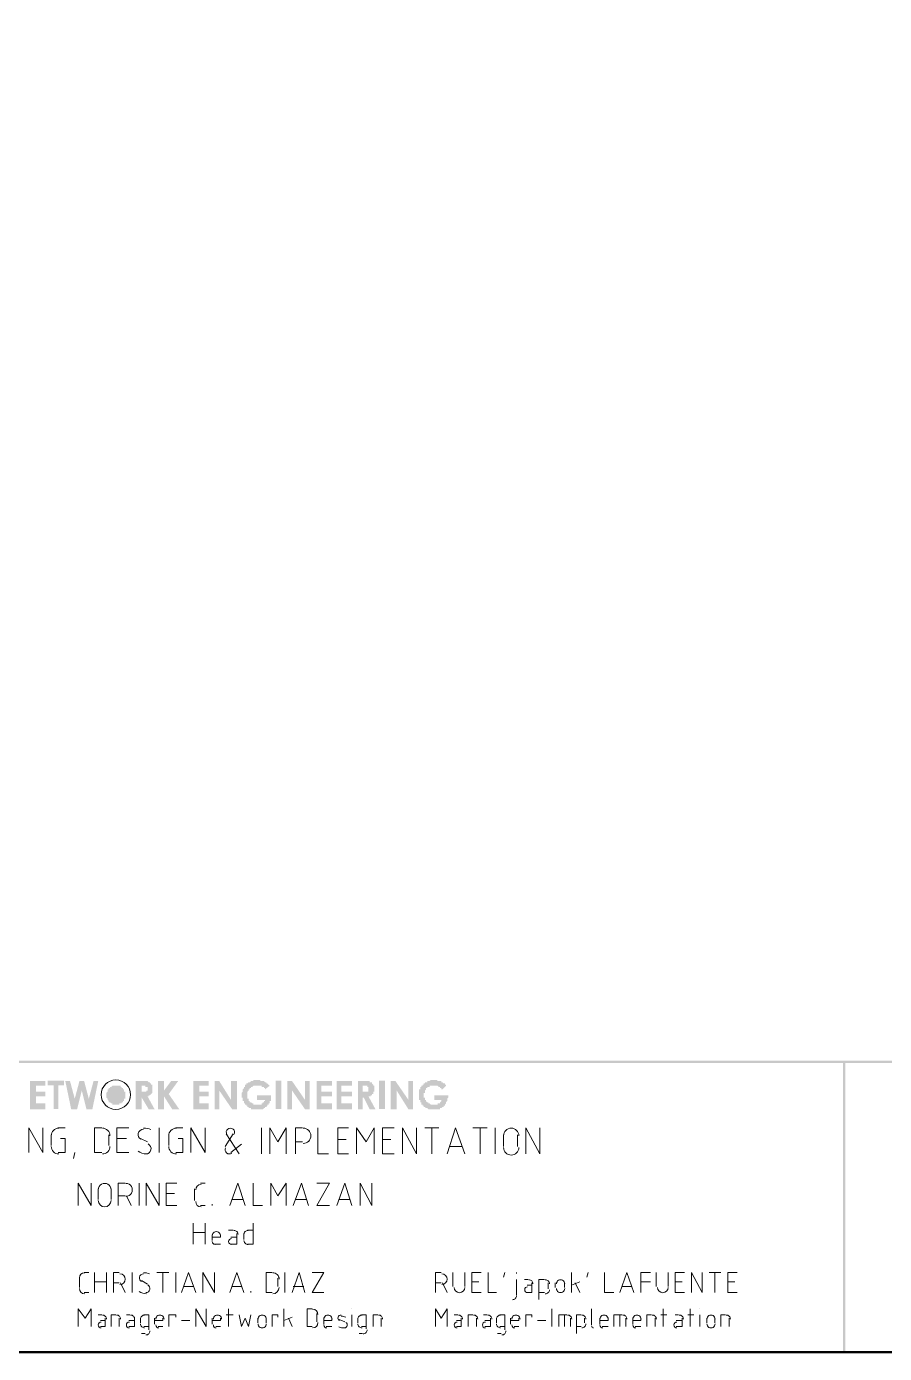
# Model space of a CAD drawing. Header units: millimetres. Extents: x 3.6 to 37.8, y 0.6 to 28.7.
# Drawn here: x 6.737 to 9.782, y 0.595 to 5.302 of the extents above; entities that cross this region are included whole.
import ezdxf

# ---------------------------------------------------------------- set-up
doc = ezdxf.new("R2010")
doc.units = ezdxf.units.MM
doc.layers.add('PDF_0', color=7, linetype='Continuous')

msp = doc.modelspace()

# ---------------------------------------------------------------- hatches: boundary and pattern name
at = {"layer": 'PDF_0', "true_color": 0x808080, "transparency": 33554559}
for points in [[(6.7498, 1.561), (6.804, 1.561), (6.804, 1.5443), (6.7707, 1.5443), (6.7707, 1.5234), (6.804, 1.5234), (6.804, 1.5068), (6.7707, 1.5068), (6.7707, 1.4817), (6.804, 1.4817), (6.804, 1.4609), (6.7498, 1.4609)], [(6.8122, 1.5621), (6.8706, 1.5621), (6.8706, 1.5454), (6.8497, 1.5454), (6.8497, 1.462), (6.833, 1.462), (6.833, 1.5454), (6.8122, 1.5454)], [(6.8749, 1.561), (6.8916, 1.561), (6.9083, 1.4984), (6.925, 1.561), (6.9417, 1.561), (6.9583, 1.4984), (6.975, 1.561), (6.9917, 1.561), (6.9708, 1.4609), (6.95, 1.4609), (6.9333, 1.5276), (6.9166, 1.4609), (6.8958, 1.4609)], [(7.2044, 1.561), (7.2252, 1.561), (7.2252, 1.5276), (7.2502, 1.561), (7.2753, 1.561), (7.2419, 1.5151), (7.2794, 1.4609), (7.2544, 1.4609), (7.2252, 1.5068), (7.2252, 1.4609), (7.2044, 1.4609)], [(7.3295, 1.561), (7.3837, 1.561), (7.3837, 1.5443), (7.3503, 1.5443), (7.3503, 1.5234), (7.3837, 1.5234), (7.3837, 1.5068), (7.3503, 1.5068), (7.3503, 1.4817), (7.3837, 1.4817), (7.3837, 1.4609), (7.3295, 1.4609)], [(7.4045, 1.561), (7.4212, 1.561), (7.4629, 1.4943), (7.4629, 1.561), (7.4838, 1.561), (7.4838, 1.4609), (7.4671, 1.4609), (7.4212, 1.5276), (7.4212, 1.4609), (7.4045, 1.4609)], [(7.6005, 1.5443), (7.5838, 1.5318), (7.5838, 1.5318), (7.5838, 1.536), (7.5838, 1.536), (7.5797, 1.536), (7.5797, 1.536), (7.5797, 1.536), (7.5797, 1.5401), (7.5755, 1.5401), (7.5755, 1.5401), (7.5755, 1.5401), (7.5713, 1.5401), (7.5713, 1.5401), (7.5713, 1.5443), (7.5713, 1.5443), (7.5672, 1.5443), (7.5672, 1.5443), (7.5672, 1.5443), (7.563, 1.5443), (7.563, 1.5443), (7.563, 1.5443), (7.5588, 1.5443), (7.5588, 1.5443), (7.5588, 1.5443), (7.5547, 1.5443), (7.5547, 1.5443), (7.5547, 1.5443), (7.5547, 1.5443), (7.5505, 1.5443), (7.5505, 1.5443), (7.5505, 1.5443), (7.5463, 1.5443), (7.5463, 1.5443), (7.5463, 1.5443), (7.5421, 1.5443), (7.5421, 1.5443), (7.5421, 1.5443), (7.538, 1.5401), (7.538, 1.5401), (7.538, 1.5401), (7.538, 1.5401), (7.5338, 1.5401), (7.5338, 1.5401), (7.5338, 1.536), (7.5338, 1.536), (7.5296, 1.536), (7.5296, 1.536), (7.5296, 1.5318), (7.5296, 1.5318), (7.5255, 1.5318), (7.5255, 1.5318), (7.5255, 1.5276), (7.5255, 1.5276), (7.5255, 1.5276), (7.5255, 1.5276), (7.5213, 1.5234), (7.5213, 1.5234), (7.5213, 1.5234), (7.5213, 1.5193), (7.5213, 1.5193), (7.5213, 1.5193), (7.5213, 1.5151), (7.5213, 1.5151), (7.5213, 1.5151), (7.5213, 1.5109), (7.5213, 1.5109), (7.5213, 1.5109), (7.5213, 1.5109), (7.5213, 1.5068), (7.5213, 1.5068), (7.5213, 1.5068), (7.5213, 1.5026), (7.5213, 1.5026), (7.5213, 1.5026), (7.5213, 1.4984), (7.5255, 1.4984), (7.5255, 1.4984), (7.5255, 1.4943), (7.5255, 1.4943), (7.5255, 1.4943), (7.5255, 1.4943), (7.5255, 1.4901), (7.5296, 1.4901), (7.5296, 1.4901), (7.5296, 1.4901), (7.5296, 1.4859), (7.5296, 1.4859), (7.5338, 1.4859), (7.5338, 1.4859), (7.5338, 1.4859), (7.5338, 1.4859), (7.538, 1.4817), (7.538, 1.4817), (7.538, 1.4817), (7.538, 1.4817), (7.5421, 1.4817), (7.5421, 1.4817), (7.5421, 1.4776), (7.5463, 1.4776), (7.5463, 1.4776), (7.5463, 1.4776), (7.5505, 1.4776), (7.5505, 1.4776), (7.5505, 1.4776), (7.5547, 1.4776), (7.5547, 1.4776), (7.5547, 1.4776), (7.5588, 1.4776), (7.5588, 1.4776), (7.5588, 1.4776), (7.563, 1.4776), (7.563, 1.4776), (7.563, 1.4776), (7.5672, 1.4776), (7.5672, 1.4776), (7.5672, 1.4776), (7.5713, 1.4776), (7.5713, 1.4817), (7.5713, 1.4817), (7.5713, 1.4817), (7.5755, 1.4817), (7.5755, 1.4817), (7.5755, 1.4817), (7.5755, 1.4817), (7.5755, 1.4859), (7.5797, 1.4859), (7.5797, 1.4859), (7.5797, 1.4859), (7.5797, 1.4901), (7.5838, 1.4901), (7.5838, 1.4901), (7.5838, 1.4943), (7.5838, 1.4943), (7.5838, 1.4943), (7.5547, 1.4943), (7.5547, 1.5109), (7.6047, 1.5109), (7.6047, 1.5068), (7.6047, 1.5068), (7.6047, 1.5068), (7.6047, 1.5026), (7.6047, 1.5026), (7.6047, 1.5026), (7.6047, 1.4984), (7.6047, 1.4984), (7.6047, 1.4984), (7.6047, 1.4943), (7.6047, 1.4943), (7.6047, 1.4943), (7.6047, 1.4901), (7.6047, 1.4901), (7.6005, 1.4901), (7.6005, 1.4901), (7.6005, 1.4859), (7.6005, 1.4859), (7.6005, 1.4859), (7.6005, 1.4817), (7.5964, 1.4817), (7.5964, 1.4817), (7.5964, 1.4776), (7.5964, 1.4776), (7.5964, 1.4776), (7.5922, 1.4776), (7.5922, 1.4734), (7.5922, 1.4734), (7.5922, 1.4734), (7.5922, 1.4734), (7.588, 1.4692), (7.588, 1.4692), (7.588, 1.4692), (7.588, 1.4692), (7.5838, 1.4692), (7.5838, 1.4651), (7.5838, 1.4651), (7.5838, 1.4651), (7.5797, 1.4651), (7.5797, 1.4651), (7.5797, 1.4651), (7.5797, 1.4651), (7.5755, 1.4609), (7.5755, 1.4609), (7.5755, 1.4609), (7.5713, 1.4609), (7.5713, 1.4609), (7.5713, 1.4609), (7.5672, 1.4609), (7.5672, 1.4609), (7.5672, 1.4609), (7.563, 1.4609), (7.563, 1.4609), (7.563, 1.4609), (7.5588, 1.4609), (7.5588, 1.4609), (7.5588, 1.4609), (7.5547, 1.4609), (7.5547, 1.4609), (7.5547, 1.4609), (7.5547, 1.4609), (7.5505, 1.4609), (7.5505, 1.4609), (7.5505, 1.4609), (7.5463, 1.4609), (7.5463, 1.4609), (7.5463, 1.4609), (7.5421, 1.4609), (7.5421, 1.4609), (7.5421, 1.4609), (7.538, 1.4609), (7.538, 1.4609), (7.538, 1.4609), (7.5338, 1.4609), (7.5338, 1.4651), (7.5338, 1.4651), (7.5338, 1.4651), (7.5296, 1.4651), (7.5296, 1.4651), (7.5296, 1.4651), (7.5255, 1.4651), (7.5255, 1.4692), (7.5255, 1.4692), (7.5255, 1.4692), (7.5213, 1.4692), (7.5213, 1.4692), (7.5213, 1.4692), (7.5213, 1.4734), (7.5171, 1.4734), (7.5171, 1.4734), (7.5171, 1.4734), (7.5171, 1.4776), (7.513, 1.4776), (7.513, 1.4776), (7.513, 1.4776), (7.513, 1.4817), (7.513, 1.4817), (7.5088, 1.4817), (7.5088, 1.4859), (7.5088, 1.4859), (7.5088, 1.4859), (7.5088, 1.4859), (7.5088, 1.4901), (7.5046, 1.4901), (7.5046, 1.4901), (7.5046, 1.4943), (7.5046, 1.4943), (7.5046, 1.4943), (7.5046, 1.4984), (7.5046, 1.4984), (7.5046, 1.4984), (7.5046, 1.5026), (7.5046, 1.5026), (7.5046, 1.5026), (7.5004, 1.5026), (7.5004, 1.5068), (7.5004, 1.5068), (7.5004, 1.5068), (7.5004, 1.5109), (7.5004, 1.5109), (7.5004, 1.5109), (7.5004, 1.5151), (7.5004, 1.5151), (7.5004, 1.5151), (7.5004, 1.5193), (7.5004, 1.5193), (7.5004, 1.5193), (7.5046, 1.5234), (7.5046, 1.5234), (7.5046, 1.5234), (7.5046, 1.5276), (7.5046, 1.5276), (7.5046, 1.5276), (7.5046, 1.5318), (7.5046, 1.5318), (7.5046, 1.5318), (7.5046, 1.5318), (7.5088, 1.536), (7.5088, 1.536), (7.5088, 1.536), (7.5088, 1.5401), (7.5088, 1.5401), (7.5088, 1.5401), (7.513, 1.5401), (7.513, 1.5443), (7.513, 1.5443), (7.513, 1.5443), (7.513, 1.5443), (7.513, 1.5485), (7.5171, 1.5485), (7.5171, 1.5485), (7.5171, 1.5485), (7.5171, 1.5526), (7.5213, 1.5526), (7.5213, 1.5526), (7.5213, 1.5526), (7.5213, 1.5526), (7.5255, 1.5568), (7.5255, 1.5568), (7.5255, 1.5568), (7.5255, 1.5568), (7.5296, 1.5568), (7.5296, 1.5568), (7.5296, 1.5568), (7.5338, 1.561), (7.5338, 1.561), (7.5338, 1.561), (7.5338, 1.561), (7.538, 1.561), (7.538, 1.561), (7.538, 1.561), (7.5421, 1.561), (7.5421, 1.561), (7.5421, 1.5651), (7.5463, 1.5651), (7.5463, 1.5651), (7.5463, 1.5651), (7.5505, 1.5651), (7.5505, 1.5651), (7.5505, 1.5651), (7.5547, 1.5651), (7.5547, 1.5651), (7.5547, 1.5651), (7.5588, 1.5651), (7.5588, 1.5651), (7.5588, 1.5651), (7.563, 1.5651), (7.563, 1.5651), (7.563, 1.5651), (7.5672, 1.5651), (7.5672, 1.5651), (7.5672, 1.561), (7.5713, 1.561), (7.5713, 1.561), (7.5713, 1.561), (7.5755, 1.561), (7.5755, 1.561), (7.5755, 1.561), (7.5755, 1.561), (7.5797, 1.561), (7.5797, 1.561), (7.5797, 1.561), (7.5797, 1.561), (7.5838, 1.5568), (7.5838, 1.5568), (7.5838, 1.5568), (7.5838, 1.5568), (7.588, 1.5568), (7.588, 1.5568), (7.588, 1.5526), (7.588, 1.5526), (7.5922, 1.5526), (7.5922, 1.5526), (7.5922, 1.5526), (7.5964, 1.5485), (7.5964, 1.5485), (7.5964, 1.5485), (7.5964, 1.5485), (7.6005, 1.5443)], [(7.6631, 1.561), (7.6797, 1.561), (7.7256, 1.4943), (7.7256, 1.561), (7.7423, 1.561), (7.7423, 1.4609), (7.7256, 1.4609), (7.6797, 1.5276), (7.6797, 1.4609), (7.6631, 1.4609)], [(7.7673, 1.561), (7.8215, 1.561), (7.8215, 1.5443), (7.784, 1.5443), (7.784, 1.5234), (7.8215, 1.5234), (7.8215, 1.5068), (7.784, 1.5068), (7.784, 1.4817), (7.8215, 1.4817), (7.8215, 1.4609), (7.7673, 1.4609)], [(7.8382, 1.561), (7.8924, 1.561), (7.8924, 1.5443), (7.8549, 1.5443), (7.8549, 1.5234), (7.8924, 1.5234), (7.8924, 1.5068), (7.8549, 1.5068), (7.8549, 1.4817), (7.8924, 1.4817), (7.8924, 1.4609), (7.8382, 1.4609)], [(8.03, 1.561), (8.0467, 1.561), (8.0926, 1.4943), (8.0926, 1.561), (8.1093, 1.561), (8.1093, 1.4609), (8.0926, 1.4609), (8.0509, 1.5276), (8.0509, 1.4609), (8.03, 1.4609)], [(8.226, 1.5443), (8.2135, 1.5318), (8.2093, 1.5318), (8.2093, 1.536), (8.2093, 1.536), (8.2093, 1.536), (8.2052, 1.536), (8.2052, 1.536), (8.2052, 1.5401), (8.2052, 1.5401), (8.201, 1.5401), (8.201, 1.5401), (8.201, 1.5401), (8.201, 1.5401), (8.1968, 1.5443), (8.1968, 1.5443), (8.1968, 1.5443), (8.1927, 1.5443), (8.1927, 1.5443), (8.1927, 1.5443), (8.1885, 1.5443), (8.1885, 1.5443), (8.1885, 1.5443), (8.1843, 1.5443), (8.1843, 1.5443), (8.1843, 1.5443), (8.1843, 1.5443), (8.1802, 1.5443), (8.1802, 1.5443), (8.1802, 1.5443), (8.176, 1.5443), (8.176, 1.5443), (8.176, 1.5443), (8.1718, 1.5443), (8.1718, 1.5443), (8.1718, 1.5443), (8.1676, 1.5443), (8.1676, 1.5443), (8.1676, 1.5401), (8.1635, 1.5401), (8.1635, 1.5401), (8.1635, 1.5401), (8.1635, 1.5401), (8.1593, 1.5401), (8.1593, 1.536), (8.1593, 1.536), (8.1593, 1.536), (8.1551, 1.536), (8.1551, 1.5318), (8.1551, 1.5318), (8.1551, 1.5318), (8.1551, 1.5318), (8.151, 1.5276), (8.151, 1.5276), (8.151, 1.5276), (8.151, 1.5276), (8.151, 1.5234), (8.151, 1.5234), (8.151, 1.5234), (8.151, 1.5193), (8.1468, 1.5193), (8.1468, 1.5193), (8.1468, 1.5151), (8.1468, 1.5151), (8.1468, 1.5151), (8.1468, 1.5109), (8.1468, 1.5109), (8.1468, 1.5109), (8.1468, 1.5109), (8.1468, 1.5068), (8.1468, 1.5068), (8.1468, 1.5068), (8.1468, 1.5026), (8.151, 1.5026), (8.151, 1.5026), (8.151, 1.4984), (8.151, 1.4984), (8.151, 1.4984), (8.151, 1.4943), (8.151, 1.4943), (8.151, 1.4943), (8.1551, 1.4943), (8.1551, 1.4901), (8.1551, 1.4901), (8.1551, 1.4901), (8.1551, 1.4901), (8.1593, 1.4859), (8.1593, 1.4859), (8.1593, 1.4859), (8.1593, 1.4859), (8.1593, 1.4859), (8.1635, 1.4859), (8.1635, 1.4817), (8.1635, 1.4817), (8.1676, 1.4817), (8.1676, 1.4817), (8.1676, 1.4817), (8.1676, 1.4817), (8.1718, 1.4776), (8.1718, 1.4776), (8.1718, 1.4776), (8.176, 1.4776), (8.176, 1.4776), (8.176, 1.4776), (8.1802, 1.4776), (8.1802, 1.4776), (8.1802, 1.4776), (8.1843, 1.4776), (8.1843, 1.4776), (8.1843, 1.4776), (8.1885, 1.4776), (8.1885, 1.4776), (8.1885, 1.4776), (8.1927, 1.4776), (8.1927, 1.4776), (8.1927, 1.4776), (8.1968, 1.4776), (8.1968, 1.4776), (8.1968, 1.4817), (8.1968, 1.4817), (8.201, 1.4817), (8.201, 1.4817), (8.201, 1.4817), (8.201, 1.4817), (8.2052, 1.4817), (8.2052, 1.4859), (8.2052, 1.4859), (8.2052, 1.4859), (8.2052, 1.4859), (8.2093, 1.4901), (8.2093, 1.4901), (8.2093, 1.4901), (8.2093, 1.4943), (8.2093, 1.4943), (8.2093, 1.4943), (8.1843, 1.4943), (8.1843, 1.5109), (8.2344, 1.5109), (8.2344, 1.5068), (8.2344, 1.5068), (8.2344, 1.5068), (8.2344, 1.5026), (8.2344, 1.5026), (8.2344, 1.5026), (8.2302, 1.4984), (8.2302, 1.4984), (8.2302, 1.4984), (8.2302, 1.4943), (8.2302, 1.4943), (8.2302, 1.4943), (8.2302, 1.4901), (8.2302, 1.4901), (8.2302, 1.4901), (8.2302, 1.4901), (8.226, 1.4859), (8.226, 1.4859), (8.226, 1.4859), (8.226, 1.4817), (8.226, 1.4817), (8.226, 1.4817), (8.2219, 1.4776), (8.2219, 1.4776), (8.2219, 1.4776), (8.2219, 1.4776), (8.2219, 1.4734), (8.2177, 1.4734), (8.2177, 1.4734), (8.2177, 1.4734), (8.2177, 1.4692), (8.2135, 1.4692), (8.2135, 1.4692), (8.2135, 1.4692), (8.2135, 1.4692), (8.2093, 1.4651), (8.2093, 1.4651), (8.2093, 1.4651), (8.2093, 1.4651), (8.2093, 1.4651), (8.2052, 1.4651), (8.2052, 1.4651), (8.2052, 1.4609), (8.201, 1.4609), (8.201, 1.4609), (8.201, 1.4609), (8.1968, 1.4609), (8.1968, 1.4609), (8.1968, 1.4609), (8.1927, 1.4609), (8.1927, 1.4609), (8.1927, 1.4609), (8.1885, 1.4609), (8.1885, 1.4609), (8.1885, 1.4609), (8.1843, 1.4609), (8.1843, 1.4609), (8.1843, 1.4609), (8.1843, 1.4609), (8.1802, 1.4609), (8.1802, 1.4609), (8.1802, 1.4609), (8.176, 1.4609), (8.176, 1.4609), (8.176, 1.4609), (8.1718, 1.4609), (8.1718, 1.4609), (8.1718, 1.4609), (8.1676, 1.4609), (8.1676, 1.4609), (8.1676, 1.4609), (8.1635, 1.4609), (8.1635, 1.4609), (8.1635, 1.4609), (8.1593, 1.4651), (8.1593, 1.4651), (8.1593, 1.4651), (8.1593, 1.4651), (8.1551, 1.4651), (8.1551, 1.4651), (8.1551, 1.4651), (8.151, 1.4692), (8.151, 1.4692), (8.151, 1.4692), (8.151, 1.4692), (8.1468, 1.4692), (8.1468, 1.4692), (8.1468, 1.4734), (8.1468, 1.4734), (8.1426, 1.4734), (8.1426, 1.4734), (8.1426, 1.4776), (8.1426, 1.4776), (8.1426, 1.4776), (8.1385, 1.4776), (8.1385, 1.4817), (8.1385, 1.4817), (8.1385, 1.4817), (8.1385, 1.4859), (8.1343, 1.4859), (8.1343, 1.4859), (8.1343, 1.4859), (8.1343, 1.4901), (8.1343, 1.4901), (8.1343, 1.4901), (8.1343, 1.4943), (8.1301, 1.4943), (8.1301, 1.4943), (8.1301, 1.4984), (8.1301, 1.4984), (8.1301, 1.4984), (8.1301, 1.5026), (8.1301, 1.5026), (8.1301, 1.5026), (8.1301, 1.5026), (8.1301, 1.5068), (8.1301, 1.5068), (8.1301, 1.5068), (8.1301, 1.5109), (8.1301, 1.5109), (8.1301, 1.5109), (8.1301, 1.5151), (8.1301, 1.5151), (8.1301, 1.5151), (8.1301, 1.5193), (8.1301, 1.5193), (8.1301, 1.5193), (8.1301, 1.5234), (8.1301, 1.5234), (8.1301, 1.5234), (8.1301, 1.5276), (8.1301, 1.5276), (8.1301, 1.5276), (8.1301, 1.5318), (8.1343, 1.5318), (8.1343, 1.5318), (8.1343, 1.5318), (8.1343, 1.536), (8.1343, 1.536), (8.1343, 1.536), (8.1343, 1.5401), (8.1385, 1.5401), (8.1385, 1.5401), (8.1385, 1.5401), (8.1385, 1.5443), (8.1385, 1.5443), (8.1385, 1.5443), (8.1426, 1.5443), (8.1426, 1.5485), (8.1426, 1.5485), (8.1426, 1.5485), (8.1468, 1.5485), (8.1468, 1.5526), (8.1468, 1.5526), (8.1468, 1.5526), (8.151, 1.5526), (8.151, 1.5526), (8.151, 1.5568), (8.151, 1.5568), (8.1551, 1.5568), (8.1551, 1.5568), (8.1551, 1.5568), (8.1551, 1.5568), (8.1593, 1.5568), (8.1593, 1.561), (8.1593, 1.561), (8.1635, 1.561), (8.1635, 1.561), (8.1635, 1.561), (8.1635, 1.561), (8.1676, 1.561), (8.1676, 1.561), (8.1676, 1.561), (8.1718, 1.5651), (8.1718, 1.5651), (8.1718, 1.5651), (8.176, 1.5651), (8.176, 1.5651), (8.176, 1.5651), (8.1802, 1.5651), (8.1802, 1.5651), (8.1802, 1.5651), (8.1843, 1.5651), (8.1843, 1.5651), (8.1843, 1.5651), (8.1885, 1.5651), (8.1885, 1.5651), (8.1885, 1.5651), (8.1927, 1.5651), (8.1927, 1.5651), (8.1927, 1.5651), (8.1968, 1.561), (8.1968, 1.561), (8.1968, 1.561), (8.201, 1.561), (8.201, 1.561), (8.201, 1.561), (8.2052, 1.561), (8.2052, 1.561), (8.2052, 1.561), (8.2052, 1.561), (8.2052, 1.561), (8.2093, 1.561), (8.2093, 1.5568), (8.2093, 1.5568), (8.2135, 1.5568), (8.2135, 1.5568), (8.2135, 1.5568), (8.2135, 1.5568), (8.2177, 1.5526), (8.2177, 1.5526), (8.2177, 1.5526), (8.2177, 1.5526), (8.2219, 1.5526), (8.2219, 1.5485), (8.2219, 1.5485), (8.2219, 1.5485), (8.226, 1.5485), (8.226, 1.5443)], [(7.0542, 1.5443), (7.0542, 1.5443), (7.0501, 1.5443), (7.0501, 1.5443), (7.0501, 1.5443), (7.0459, 1.5443), (7.0459, 1.5443), (7.0459, 1.5443), (7.0417, 1.5443), (7.0417, 1.5443), (7.0417, 1.5443), (7.0417, 1.5443), (7.0376, 1.5401), (7.0376, 1.5401), (7.0376, 1.5401), (7.0334, 1.5401), (7.0334, 1.5401), (7.0334, 1.536), (7.0334, 1.536), (7.0292, 1.536), (7.0292, 1.536), (7.0292, 1.536), (7.0292, 1.536), (7.0292, 1.5318), (7.0292, 1.5318), (7.0251, 1.5318), (7.0251, 1.5276), (7.0251, 1.5276), (7.0251, 1.5276), (7.0251, 1.5276), (7.0251, 1.5234), (7.0251, 1.5234), (7.0251, 1.5234), (7.0209, 1.5193), (7.0209, 1.5193), (7.0209, 1.5193), (7.0209, 1.5151), (7.0209, 1.5151), (7.0209, 1.5151), (7.0209, 1.5109), (7.0209, 1.5109), (7.0209, 1.5109), (7.0209, 1.5068), (7.0209, 1.5068), (7.0209, 1.5068), (7.0209, 1.5026), (7.0209, 1.5026), (7.0209, 1.5026), (7.0251, 1.4984), (7.0251, 1.4984), (7.0251, 1.4984), (7.0251, 1.4984), (7.0251, 1.4943), (7.0251, 1.4943), (7.0251, 1.4943), (7.0292, 1.4901), (7.0292, 1.4901), (7.0292, 1.4901), (7.0292, 1.4901), (7.0292, 1.4859), (7.0334, 1.4859), (7.0334, 1.4859), (7.0334, 1.4859), (7.0334, 1.4859), (7.0334, 1.4859), (7.0376, 1.4817), (7.0376, 1.4817), (7.0376, 1.4817), (7.0376, 1.4817), (7.0417, 1.4817), (7.0417, 1.4817), (7.0417, 1.4776), (7.0459, 1.4776), (7.0459, 1.4776), (7.0459, 1.4776), (7.0501, 1.4776), (7.0501, 1.4776), (7.0501, 1.4776), (7.0542, 1.4776), (7.0542, 1.4776), (7.0542, 1.4776), (7.0584, 1.4776), (7.0584, 1.4776), (7.0584, 1.4776), (7.0584, 1.4776), (7.0626, 1.4776), (7.0626, 1.4776), (7.0626, 1.4776), (7.0668, 1.4776), (7.0668, 1.4817), (7.0668, 1.4817), (7.0709, 1.4817), (7.0709, 1.4817), (7.0709, 1.4817), (7.0709, 1.4817), (7.0751, 1.4817), (7.0751, 1.4859), (7.0751, 1.4859), (7.0751, 1.4859), (7.0793, 1.4859), (7.0793, 1.4901), (7.0793, 1.4901), (7.0793, 1.4901), (7.0834, 1.4901), (7.0834, 1.4943), (7.0834, 1.4943), (7.0834, 1.4943), (7.0834, 1.4943), (7.0834, 1.4984), (7.0834, 1.4984), (7.0876, 1.4984), (7.0876, 1.5026), (7.0876, 1.5026), (7.0876, 1.5026), (7.0876, 1.5068), (7.0876, 1.5068), (7.0876, 1.5068), (7.0876, 1.5109), (7.0876, 1.5109), (7.0876, 1.5109), (7.0876, 1.5109), (7.0876, 1.5151), (7.0876, 1.5151), (7.0876, 1.5151), (7.0876, 1.5193), (7.0876, 1.5193), (7.0876, 1.5193), (7.0876, 1.5234), (7.0834, 1.5234), (7.0834, 1.5234), (7.0834, 1.5276), (7.0834, 1.5276), (7.0834, 1.5276), (7.0834, 1.5318), (7.0834, 1.5318), (7.0793, 1.5318), (7.0793, 1.5318), (7.0793, 1.536), (7.0793, 1.536), (7.0793, 1.536), (7.0751, 1.536), (7.0751, 1.536), (7.0751, 1.5401), (7.0751, 1.5401), (7.0709, 1.5401), (7.0709, 1.5401), (7.0709, 1.5401), (7.0709, 1.5443), (7.0668, 1.5443), (7.0668, 1.5443), (7.0668, 1.5443), (7.0626, 1.5443), (7.0626, 1.5443), (7.0626, 1.5443), (7.0584, 1.5443), (7.0584, 1.5443), (7.0584, 1.5443), (7.0542, 1.5443), (7.0542, 1.5443), (7.0542, 1.5443)]]:
    msp.add_hatch(color=8, dxfattribs=at).paths.add_polyline_path(points)
h = msp.add_hatch(color=8, dxfattribs=at)
h.paths.add_polyline_path([(7.1251, 1.561), (7.146, 1.561), (7.146, 1.561), (7.1502, 1.561), (7.1502, 1.561), (7.1543, 1.561), (7.1543, 1.561), (7.1585, 1.561), (7.1585, 1.561), (7.1585, 1.561), (7.1627, 1.561), (7.1627, 1.561), (7.1627, 1.561), (7.1627, 1.561), (7.1668, 1.561), (7.1668, 1.561), (7.1668, 1.561), (7.1668, 1.561), (7.171, 1.5568), (7.171, 1.5568), (7.171, 1.5568), (7.171, 1.5568), (7.1752, 1.5568), (7.1752, 1.5568), (7.1752, 1.5568), (7.1752, 1.5526), (7.1793, 1.5526), (7.1793, 1.5526), (7.1793, 1.5526), (7.1793, 1.5485), (7.1793, 1.5485), (7.1793, 1.5485), (7.1835, 1.5485), (7.1835, 1.5485), (7.1835, 1.5443), (7.1835, 1.5443), (7.1835, 1.5443), (7.1835, 1.5401), (7.1835, 1.5401), (7.1835, 1.5401), (7.1835, 1.536), (7.1835, 1.536), (7.1835, 1.536), (7.1835, 1.5318), (7.1835, 1.5318), (7.1835, 1.5318), (7.1835, 1.5276), (7.1835, 1.5276), (7.1835, 1.5276), (7.1835, 1.5234), (7.1835, 1.5234), (7.1835, 1.5234), (7.1835, 1.5234), (7.1835, 1.5193), (7.1835, 1.5193), (7.1835, 1.5193), (7.1793, 1.5151), (7.1793, 1.5151), (7.1793, 1.5151), (7.1793, 1.5151), (7.1793, 1.5151), (7.1752, 1.5109), (7.1752, 1.5109), (7.1752, 1.5109), (7.1752, 1.5109), (7.171, 1.5109), (7.171, 1.5068), (7.171, 1.5068), (7.1668, 1.5068), (7.1668, 1.5068), (7.1668, 1.5068), (7.1919, 1.4609), (7.171, 1.4609), (7.146, 1.5026), (7.146, 1.5026), (7.146, 1.4609), (7.1251, 1.4609)], flags=0)
h.paths.add_polyline_path([(7.146, 1.5234), (7.1502, 1.5234), (7.1543, 1.5234), (7.1543, 1.5234), (7.1543, 1.5234), (7.1585, 1.5234), (7.1585, 1.5234), (7.1585, 1.5234), (7.1627, 1.5234), (7.1627, 1.5234), (7.1627, 1.5234), (7.1627, 1.5234), (7.1627, 1.5276), (7.1668, 1.5276), (7.1668, 1.5276), (7.1668, 1.5276), (7.1668, 1.5318), (7.1668, 1.5318), (7.1668, 1.5318), (7.1668, 1.536), (7.1668, 1.536), (7.1668, 1.536), (7.1668, 1.5401), (7.1668, 1.5401), (7.1627, 1.5401), (7.1627, 1.5401), (7.1627, 1.5401), (7.1627, 1.5401), (7.1585, 1.5401), (7.1585, 1.5443), (7.1585, 1.5443), (7.1585, 1.5443), (7.1543, 1.5443), (7.1543, 1.5443), (7.1543, 1.5443), (7.1502, 1.5443), (7.1502, 1.5443), (7.146, 1.5443)], flags=0)
h = msp.add_hatch(color=8, dxfattribs=at)
h.paths.add_polyline_path([(7.9133, 1.561), (7.9299, 1.561), (7.9341, 1.561), (7.9341, 1.561), (7.9383, 1.561), (7.9383, 1.561), (7.9425, 1.561), (7.9425, 1.561), (7.9425, 1.561), (7.9466, 1.561), (7.9466, 1.561), (7.9466, 1.561), (7.9508, 1.561), (7.9508, 1.561), (7.9508, 1.561), (7.9508, 1.561), (7.955, 1.561), (7.955, 1.561), (7.955, 1.5568), (7.955, 1.5568), (7.955, 1.5568), (7.9591, 1.5568), (7.9591, 1.5568), (7.9591, 1.5568), (7.9633, 1.5568), (7.9633, 1.5526), (7.9633, 1.5526), (7.9633, 1.5526), (7.9633, 1.5526), (7.9675, 1.5485), (7.9675, 1.5485), (7.9675, 1.5485), (7.9675, 1.5485), (7.9675, 1.5485), (7.9675, 1.5443), (7.9675, 1.5443), (7.9716, 1.5443), (7.9716, 1.5401), (7.9716, 1.5401), (7.9716, 1.5401), (7.9716, 1.536), (7.9716, 1.536), (7.9716, 1.536), (7.9716, 1.5318), (7.9716, 1.5318), (7.9716, 1.5318), (7.9716, 1.5276), (7.9716, 1.5276), (7.9716, 1.5276), (7.9716, 1.5234), (7.9716, 1.5234), (7.9716, 1.5234), (7.9675, 1.5234), (7.9675, 1.5193), (7.9675, 1.5193), (7.9675, 1.5193), (7.9675, 1.5151), (7.9675, 1.5151), (7.9675, 1.5151), (7.9633, 1.5151), (7.9633, 1.5151), (7.9633, 1.5109), (7.9633, 1.5109), (7.9591, 1.5109), (7.9591, 1.5109), (7.9591, 1.5109), (7.9591, 1.5068), (7.955, 1.5068), (7.955, 1.5068), (7.955, 1.5068), (7.9508, 1.5068), (7.9758, 1.4609), (7.955, 1.4609), (7.9341, 1.5026), (7.9299, 1.5026), (7.9299, 1.4609), (7.9133, 1.4609)], flags=0)
h.paths.add_polyline_path([(7.9299, 1.5234), (7.9383, 1.5234), (7.9383, 1.5234), (7.9383, 1.5234), (7.9425, 1.5234), (7.9425, 1.5234), (7.9466, 1.5234), (7.9466, 1.5234), (7.9466, 1.5234), (7.9466, 1.5234), (7.9508, 1.5234), (7.9508, 1.5234), (7.9508, 1.5276), (7.9508, 1.5276), (7.9508, 1.5276), (7.9508, 1.5276), (7.9508, 1.5318), (7.9508, 1.5318), (7.9508, 1.5318), (7.9508, 1.536), (7.9508, 1.536), (7.9508, 1.536), (7.9508, 1.5401), (7.9508, 1.5401), (7.9508, 1.5401), (7.9508, 1.5401), (7.9466, 1.5401), (7.9466, 1.5401), (7.9466, 1.5401), (7.9466, 1.5443), (7.9466, 1.5443), (7.9425, 1.5443), (7.9425, 1.5443), (7.9425, 1.5443), (7.9383, 1.5443), (7.9383, 1.5443), (7.9341, 1.5443), (7.9299, 1.5443)], flags=0)

# ---------------------------------------------------------------- linework, layer by layer
at = {"layer": 'PDF_0', "lineweight": 0, "const_width": 0.00834}
msp.add_lwpolyline([(37.7648, 0.5988), (37.7648, 28.6993), (3.5681, 28.6993), (3.5681, 0.5988)], close=True, dxfattribs=at)
at = {"layer": 'PDF_0', "lineweight": 9}
for points in [[(6.7455, 1.3077), (6.7455, 1.3953), (6.7955, 1.3077), (6.7955, 1.3953)], [(6.8247, 1.3327), (6.8247, 1.3703)], [(6.8497, 1.3953), (6.8747, 1.3953)], [(7.004, 1.3953), (6.979, 1.3953), (6.979, 1.3077), (7.004, 1.3077)], [(7.029, 1.3327), (7.029, 1.3703)], [(7.0999, 1.3077), (7.0582, 1.3077), (7.0582, 1.3953), (7.0999, 1.3953)], [(7.2083, 1.3077), (7.2083, 1.3953)], [(7.2417, 1.3327), (7.2417, 1.3703)], [(7.2667, 1.3953), (7.2917, 1.3953)], [(7.3209, 1.3077), (7.3209, 1.3953), (7.3709, 1.3077), (7.3709, 1.3953)], [(7.4418, 1.3286), (7.471, 1.3744)], [(7.446, 1.3744), (7.4919, 1.3035)], [(7.5711, 1.3035), (7.5711, 1.3953)], [(7.6003, 1.3035), (7.6003, 1.3953), (7.6295, 1.3452), (7.6587, 1.3953), (7.6587, 1.3035)], [(7.692, 1.3035), (7.692, 1.3953), (7.717, 1.3953)], [(7.7712, 1.3953), (7.7712, 1.3035), (7.8088, 1.3035)], [(7.8797, 1.3035), (7.8421, 1.3035), (7.8421, 1.3953), (7.8797, 1.3953)], [(7.9088, 1.3035), (7.9088, 1.3953), (7.9422, 1.3452), (7.9714, 1.3953), (7.9714, 1.3035)], [(8.0423, 1.3035), (8.0006, 1.3035), (8.0006, 1.3953), (8.0423, 1.3953)], [(8.0715, 1.3035), (8.0715, 1.3953), (8.1215, 1.3035), (8.1215, 1.3953)], [(8.1507, 1.3953), (8.2007, 1.3953)], [(8.1757, 1.3035), (8.1757, 1.3953)], [(8.2299, 1.3035), (8.2591, 1.3953), (8.2925, 1.3035)], [(8.3217, 1.3953), (8.3717, 1.3953)], [(8.3467, 1.3035), (8.3467, 1.3953)], [(8.4009, 1.3035), (8.4009, 1.3953)], [(8.4301, 1.3286), (8.4301, 1.3703)], [(8.4801, 1.3703), (8.4801, 1.3286)], [(8.5093, 1.3035), (8.5093, 1.3953), (8.5593, 1.3035), (8.5593, 1.3953)], [(6.8581, 1.3578), (6.8747, 1.3578), (6.8747, 1.3077), (6.8497, 1.3077)], [(7.0916, 1.3578), (7.0582, 1.3578)], [(7.1416, 1.3578), (7.1666, 1.3452)], [(7.275, 1.3578), (7.2917, 1.3578), (7.2917, 1.3077), (7.2667, 1.3077)], [(7.5002, 1.3369), (7.4627, 1.3077)], [(7.717, 1.3452), (7.692, 1.3452)], [(7.8713, 1.3536), (7.8421, 1.3536)], [(8.0298, 1.3536), (8.0006, 1.3536)], [(8.2841, 1.3286), (8.2383, 1.3286)], [(6.9039, 1.2869), (6.9081, 1.3077)], [(6.9206, 1.1201), (6.9206, 1.1993), (6.9665, 1.1201), (6.9665, 1.1993)], [(6.9915, 1.1409), (6.9915, 1.1785)], [(7.0374, 1.1785), (7.0374, 1.1409)], [(7.0624, 1.1201), (7.0624, 1.1993), (7.0874, 1.1993)], [(7.1374, 1.1201), (7.1374, 1.1993)], [(7.1624, 1.1201), (7.1624, 1.1993), (7.2083, 1.1201), (7.2083, 1.1993)], [(7.2709, 1.1201), (7.2333, 1.1201), (7.2333, 1.1993), (7.2709, 1.1993)], [(7.3334, 1.1368), (7.3334, 1.1785)], [(7.3543, 1.1993), (7.3709, 1.1993)], [(7.4585, 1.1201), (7.4877, 1.1993), (7.5127, 1.1201)], [(7.5419, 1.1993), (7.5419, 1.1201), (7.5753, 1.1201)], [(7.6045, 1.1201), (7.6045, 1.1993), (7.6295, 1.1534), (7.6587, 1.1993), (7.6587, 1.1201)], [(7.6837, 1.1201), (7.7129, 1.1993), (7.7379, 1.1201)], [(7.7671, 1.1993), (7.8129, 1.1993), (7.7671, 1.1201), (7.8129, 1.1201)], [(7.838, 1.1201), (7.8672, 1.1993), (7.8922, 1.1201)], [(7.9214, 1.1201), (7.9214, 1.1993), (7.9631, 1.1201), (7.9631, 1.1993)], [(7.0874, 1.1534), (7.0624, 1.1534)], [(7.0916, 1.1534), (7.1082, 1.1201)], [(7.2625, 1.1618), (7.2333, 1.1618)], [(7.5044, 1.1409), (7.4668, 1.1409)], [(7.7295, 1.1409), (7.692, 1.1409)], [(7.8838, 1.1409), (7.8463, 1.1409)], [(7.3709, 1.1201), (7.3543, 1.1201)], [(7.396, 1.1201), (7.396, 1.1242)], [(7.3292, 0.9825), (7.3292, 1.0575)], [(7.3709, 1.0575), (7.3709, 0.9825)], [(7.5419, 1.0575), (7.5419, 0.9825), (7.5211, 0.9825)], [(7.3292, 1.0242), (7.3709, 1.0242)], [(7.396, 0.995), (7.396, 1.0158)], [(7.4251, 1.0158), (7.4251, 1.0075), (7.396, 1.0075)], [(7.4543, 1.0325), (7.471, 1.0325)], [(7.4835, 1.02), (7.4835, 0.9825), (7.4627, 0.9825)], [(7.4627, 1.0075), (7.4835, 1.0075)], [(7.5085, 0.9991), (7.5085, 1.02)], [(7.5211, 1.0325), (7.5419, 1.0325)], [(7.4251, 0.9825), (7.4043, 0.9825)], [(6.9248, 0.8282), (6.9248, 0.8657)], [(6.9414, 0.8824), (6.9581, 0.8824)], [(6.979, 0.8115), (6.979, 0.8824)], [(6.979, 0.849), (7.0207, 0.849)], [(7.0207, 0.8824), (7.0207, 0.8115)], [(7.0457, 0.8115), (7.0457, 0.8824), (7.0665, 0.8824)], [(7.1124, 0.8115), (7.1124, 0.8824)], [(7.1458, 0.8532), (7.1666, 0.8407)], [(7.2, 0.8824), (7.2417, 0.8824)], [(7.2208, 0.8115), (7.2208, 0.8824)], [(7.2667, 0.8115), (7.2667, 0.8824)], [(7.2875, 0.8115), (7.3126, 0.8824), (7.3376, 0.8115)], [(7.3626, 0.8115), (7.3626, 0.8824), (7.4043, 0.8115), (7.4043, 0.8824)], [(7.4585, 0.8115), (7.4835, 0.8824), (7.5085, 0.8115)], [(7.6086, 0.8824), (7.5878, 0.8824), (7.5878, 0.8115), (7.6086, 0.8115)], [(7.6295, 0.8324), (7.6295, 0.8615)], [(7.6545, 0.8115), (7.6545, 0.8824)], [(7.6795, 0.8115), (7.7045, 0.8824), (7.7254, 0.8115)], [(7.7504, 0.8824), (7.7921, 0.8824), (7.7504, 0.8115), (7.7921, 0.8115)], [(8.1882, 0.8115), (8.1882, 0.8824), (8.2091, 0.8824)], [(8.2508, 0.8824), (8.2508, 0.8324)], [(8.2925, 0.8324), (8.2925, 0.8824)], [(8.3509, 0.8115), (8.3175, 0.8115), (8.3175, 0.8824), (8.3509, 0.8824)], [(8.3425, 0.849), (8.3175, 0.849)], [(8.3759, 0.8824), (8.3759, 0.8115), (8.4051, 0.8115)], [(8.4301, 0.8657), (8.4342, 0.8824)], [(8.4759, 0.8782), (8.4759, 0.8824)], [(8.4759, 0.8032), (8.4759, 0.8574)], [(8.5051, 0.8574), (8.5176, 0.8574)], [(8.5552, 0.7865), (8.5552, 0.8574), (8.576, 0.8574)], [(8.6719, 0.8115), (8.6719, 0.8824)], [(8.7011, 0.849), (8.6719, 0.8365)], [(8.7261, 0.8657), (8.7303, 0.8824)], [(8.7887, 0.8824), (8.7887, 0.8115), (8.822, 0.8115)], [(8.8429, 0.8115), (8.8679, 0.8824), (8.8929, 0.8115)], [(8.9179, 0.8115), (8.9179, 0.8824), (8.9513, 0.8824)], [(8.9179, 0.849), (8.9513, 0.849)], [(8.9722, 0.8824), (8.9722, 0.8324)], [(9.0139, 0.8324), (9.0139, 0.8824)], [(9.0722, 0.8115), (9.0389, 0.8115), (9.0389, 0.8824), (9.0722, 0.8824)], [(9.0639, 0.849), (9.0389, 0.849)], [(9.0973, 0.8115), (9.0973, 0.8824), (9.1348, 0.8115), (9.1348, 0.8824)], [(9.1598, 0.8824), (9.2015, 0.8824)], [(9.1806, 0.8115), (9.1806, 0.8824)], [(9.2599, 0.8115), (9.2265, 0.8115), (9.2265, 0.8824), (9.2599, 0.8824)], [(9.2515, 0.849), (9.2265, 0.849)], [(6.9581, 0.8115), (6.9414, 0.8115)], [(7.0665, 0.8449), (7.0457, 0.8449)], [(7.0707, 0.8449), (7.0874, 0.8115)], [(7.3292, 0.8324), (7.2959, 0.8324)], [(7.5002, 0.8324), (7.4668, 0.8324)], [(7.5336, 0.8115), (7.5336, 0.8157)], [(7.7212, 0.8324), (7.6837, 0.8324)], [(8.2091, 0.8449), (8.1882, 0.8449)], [(8.2132, 0.8449), (8.2299, 0.8115)], [(8.5302, 0.8449), (8.5302, 0.8115), (8.5135, 0.8115)], [(8.5135, 0.8365), (8.5302, 0.8365)], [(8.576, 0.8115), (8.5552, 0.8115)], [(8.5885, 0.8449), (8.5885, 0.824)], [(8.6136, 0.8282), (8.6136, 0.8449)], [(8.6469, 0.8449), (8.6469, 0.8282)], [(8.6844, 0.8449), (8.7011, 0.8115)], [(8.8846, 0.8324), (8.8512, 0.8324)], [(6.9206, 0.6906), (6.9206, 0.7531), (6.9456, 0.7198), (6.9665, 0.7531), (6.9665, 0.6906)], [(6.9915, 0.7323), (7.004, 0.7323)], [(7.0165, 0.7198), (7.0165, 0.6906), (6.9998, 0.6906)], [(6.9998, 0.7114), (7.0165, 0.7114)], [(7.0374, 0.6906), (7.0374, 0.7323), (7.054, 0.7323)], [(7.0665, 0.7198), (7.0665, 0.6906)], [(7.0916, 0.7323), (7.1041, 0.7323)], [(7.1208, 0.7198), (7.1208, 0.6906), (7.0999, 0.6906)], [(7.0999, 0.7114), (7.1208, 0.7114)], [(7.1416, 0.7198), (7.1416, 0.7031)], [(7.1708, 0.6781), (7.1708, 0.7323), (7.1541, 0.7323)], [(7.1916, 0.6989), (7.1916, 0.7198)], [(7.2208, 0.7198), (7.2208, 0.7114), (7.1916, 0.7114)], [(7.2417, 0.6906), (7.2417, 0.7323), (7.2667, 0.7323), (7.2667, 0.7239)], [(7.2875, 0.7114), (7.3167, 0.7114)], [(7.3376, 0.6906), (7.3376, 0.7531), (7.3751, 0.6906), (7.3751, 0.7531)], [(7.396, 0.6989), (7.396, 0.7198)], [(7.4251, 0.7198), (7.4251, 0.7114), (7.396, 0.7114)], [(7.446, 0.7323), (7.471, 0.7323)], [(7.4543, 0.6906), (7.4543, 0.7531)], [(7.4919, 0.7323), (7.5002, 0.6906), (7.5127, 0.7198), (7.5252, 0.6906), (7.5336, 0.7323)], [(7.5586, 0.7031), (7.5586, 0.7198)], [(7.5878, 0.7198), (7.5878, 0.7031)], [(7.6086, 0.6906), (7.6086, 0.7323), (7.6295, 0.7323), (7.6295, 0.7239)], [(7.6503, 0.6906), (7.6503, 0.7531)], [(7.6795, 0.7239), (7.6503, 0.7114)], [(7.667, 0.7198), (7.6795, 0.6906)], [(7.7504, 0.7531), (7.7337, 0.7531), (7.7337, 0.6906), (7.7504, 0.6906)], [(7.7671, 0.7073), (7.7671, 0.7364)], [(7.7921, 0.6989), (7.7921, 0.7198)], [(7.8213, 0.7198), (7.8213, 0.7114), (7.7921, 0.7114)], [(7.8463, 0.7156), (7.8672, 0.7073)], [(7.8922, 0.7531), (7.8922, 0.7531)], [(7.8922, 0.6906), (7.8922, 0.7323)], [(7.913, 0.7198), (7.913, 0.7031)], [(7.9422, 0.6822), (7.9422, 0.7323), (7.9255, 0.7323)], [(7.9672, 0.6906), (7.9672, 0.7323), (7.9839, 0.7323)], [(7.9964, 0.7198), (7.9964, 0.6906)], [(8.1882, 0.6906), (8.1882, 0.7531), (8.2091, 0.7198), (8.2299, 0.7531), (8.2299, 0.6906)], [(8.2549, 0.7323), (8.2675, 0.7323)], [(8.28, 0.7198), (8.28, 0.6906), (8.2633, 0.6906)], [(8.2633, 0.7114), (8.28, 0.7114)], [(8.305, 0.6906), (8.305, 0.7323), (8.3217, 0.7323)], [(8.3342, 0.7198), (8.3342, 0.6906)], [(8.3592, 0.7323), (8.3717, 0.7323)], [(8.3842, 0.7198), (8.3842, 0.6906), (8.3634, 0.6906)], [(8.3634, 0.7114), (8.3842, 0.7114)], [(8.4051, 0.7198), (8.4051, 0.7031)], [(8.4342, 0.6781), (8.4342, 0.7323), (8.4176, 0.7323)], [(8.4551, 0.6989), (8.4551, 0.7198)], [(8.4843, 0.7198), (8.4843, 0.7114), (8.4551, 0.7114)], [(8.5093, 0.6906), (8.5093, 0.7323), (8.5302, 0.7323), (8.5302, 0.7239)], [(8.551, 0.7114), (8.5802, 0.7114)], [(8.601, 0.6906), (8.601, 0.7531)], [(8.6261, 0.6906), (8.6261, 0.7323), (8.6552, 0.7323)], [(8.6469, 0.6906), (8.6469, 0.7323)], [(8.6678, 0.7198), (8.6678, 0.6906)], [(8.6886, 0.6656), (8.6886, 0.7323), (8.7053, 0.7323)], [(8.7178, 0.7198), (8.7178, 0.7031)], [(8.7428, 0.6947), (8.7428, 0.7531)], [(8.772, 0.6989), (8.772, 0.7198)], [(8.8012, 0.7198), (8.8012, 0.7114), (8.772, 0.7114)], [(8.822, 0.6906), (8.822, 0.7323), (8.8512, 0.7323)], [(8.8429, 0.6906), (8.8429, 0.7323)], [(8.8637, 0.7198), (8.8637, 0.6906)], [(8.8888, 0.6989), (8.8888, 0.7198)], [(8.9179, 0.7198), (8.9179, 0.7114), (8.8888, 0.7114)], [(8.9388, 0.6906), (8.9388, 0.7323), (8.9555, 0.7323)], [(8.968, 0.7198), (8.968, 0.6906)], [(8.9888, 0.7323), (9.0097, 0.7323)], [(8.9972, 0.6906), (8.9972, 0.7531)], [(9.0389, 0.7323), (9.0514, 0.7323)], [(9.0639, 0.7198), (9.0639, 0.6906), (9.043, 0.6906)], [(9.043, 0.7114), (9.0639, 0.7114)], [(9.0847, 0.7323), (9.1056, 0.7323)], [(9.0931, 0.6906), (9.0931, 0.7531)], [(9.1264, 0.7531), (9.1264, 0.7531)], [(9.1264, 0.6906), (9.1264, 0.7323)], [(9.1515, 0.7031), (9.1515, 0.7198)], [(9.1806, 0.7198), (9.1806, 0.7031)], [(9.2015, 0.6906), (9.2015, 0.7323), (9.2182, 0.7323)], [(9.2307, 0.7198), (9.2307, 0.6906)], [(7.1458, 0.6656), (7.1583, 0.6656)], [(7.1541, 0.6906), (7.1708, 0.6906)], [(7.2208, 0.6906), (7.2041, 0.6906)], [(7.4251, 0.6906), (7.4085, 0.6906)], [(7.8213, 0.6906), (7.8004, 0.6906)], [(7.9172, 0.6656), (7.9297, 0.6656)], [(7.9255, 0.6906), (7.9422, 0.6906)], [(8.4092, 0.6656), (8.4217, 0.6656)], [(8.4176, 0.6906), (8.4342, 0.6906)], [(8.4843, 0.6906), (8.4676, 0.6906)], [(8.7053, 0.6906), (8.6886, 0.6906)], [(8.8012, 0.6906), (8.7803, 0.6906)], [(8.9179, 0.6906), (8.8971, 0.6906)]]:
    msp.add_lwpolyline(points, dxfattribs=at)
msp.add_lwpolyline([(7.8454, 0.689, 0.141729), (7.8654, 0.6853, 0.787414), (7.87, 0.705)], format="xyb", dxfattribs=at)
at = {"layer": 'PDF_0', "color": 8, "lineweight": 9, "true_color": 0x808080}
msp.add_circle((7.0544, 1.5128), 0.0523, dxfattribs=at)
at = {"layer": 'PDF_0', "lineweight": 9}
for centre, radius, start, end in [((6.852, 1.3671), 0.0271, 90, 180), ((7.0063, 1.3671), 0.0271, 0, 90), ((7.1522, 1.3712), 0.0188, 90.2417, 243.111), ((7.1522, 1.3254), 0.0688, 67.8955, 89.4837), ((7.269, 1.3671), 0.0271, 90, 180), ((7.4608, 1.3796), 0.0146, 327.0025, 212.9975), ((7.7194, 1.3671), 0.0271, 270, 90), ((8.4575, 1.3671), 0.0271, 0, 180), ((6.852, 1.3295), 0.0271, 180, 270), ((7.0063, 1.3295), 0.0271, 270, 360), ((7.1606, 1.3212), 0.0188, 270.2417, 63.111), ((7.269, 1.3295), 0.0271, 180, 270), ((7.4567, 1.317), 0.0146, 151.9629, 307.0458), ((8.4575, 1.3254), 0.0271, 180, 360), ((7.1648, 1.3587), 0.0563, 235.4316, 267.6984), ((7.0146, 1.1752), 0.0229, 0, 180.0001), ((7.0897, 1.1752), 0.0229, 269.9999, 90.0001), ((7.3566, 1.1752), 0.0188, 90, 180), ((7.0146, 1.1377), 0.0229, 179.9999, 359.9999), ((7.3566, 1.1335), 0.0188, 180, 270), ((7.4108, 1.0126), 0.0146, 359.9999, 180.0001), ((7.4066, 0.9918), 0.0104, 180.0001, 269.9999), ((7.465, 0.9918), 0.0104, 90.0001, 269.9999), ((7.4733, 1.0168), 0.0146, 359.9999, 90.0001), ((7.5234, 1.0168), 0.0146, 89.9999, 180.0001), ((7.5234, 0.9959), 0.0146, 179.9999, 270.0001), ((6.9437, 0.8625), 0.0188, 90, 180), ((7.0688, 0.8583), 0.0188, 270, 90), ((7.1522, 0.8625), 0.0146, 90.2416, 243.1111), ((7.1522, 0.825), 0.0563, 67.8956, 89.4837), ((7.6109, 0.8583), 0.0229, 0, 90.0001), ((8.2114, 0.8583), 0.0188, 270, 90), ((8.52, 0.8416), 0.0146, 359.9999, 90.0001), ((8.5784, 0.8416), 0.0146, 359.9999, 90.0001), ((8.6326, 0.8416), 0.0146, 359.9999, 180.0001), ((6.9437, 0.825), 0.0188, 180, 270), ((7.1648, 0.8542), 0.048, 235.4315, 267.6984), ((7.1606, 0.825), 0.0146, 270.2416, 63.1111), ((7.6109, 0.8291), 0.0229, 269.9999, 359.9999), ((8.274, 0.8291), 0.0188, 180, 360), ((8.5158, 0.8208), 0.0104, 90.0001, 269.9999), ((8.5784, 0.8208), 0.0146, 269.9999, 0.0001), ((8.6326, 0.825), 0.0146, 179.9999, 0.0001), ((8.9954, 0.8291), 0.0188, 180, 360), ((8.4616, 0.7999), 0.0146, 269.9999, 0.0001), ((7.0063, 0.7165), 0.0146, 359.9999, 90.0001), ((7.0563, 0.7165), 0.0146, 359.9999, 90.0001), ((7.1064, 0.7165), 0.0146, 359.9999, 90.0001), ((7.1564, 0.7165), 0.0146, 89.9999, 180.0001), ((7.2106, 0.7165), 0.0146, 359.9999, 180.0001), ((7.415, 0.7165), 0.0146, 359.9999, 180.0001), ((7.5734, 0.7165), 0.0146, 359.9999, 180.0001), ((7.7527, 0.7332), 0.0188, 0, 90), ((7.8069, 0.7165), 0.0146, 359.9999, 180.0001), ((7.8528, 0.7207), 0.0104, 87.0391, 239.9085), ((7.8528, 0.6832), 0.0438, 66.6759, 88.2643), ((7.9279, 0.7165), 0.0146, 89.9999, 180.0001), ((7.9862, 0.7165), 0.0146, 359.9999, 90.0001), ((8.2698, 0.7165), 0.0146, 359.9999, 90.0001), ((8.324, 0.7165), 0.0146, 359.9999, 90.0001), ((8.3741, 0.7165), 0.0146, 359.9999, 90.0001), ((8.4199, 0.7165), 0.0146, 89.9999, 180.0001), ((8.4741, 0.7165), 0.0146, 359.9999, 180.0001), ((8.6576, 0.7165), 0.0146, 359.9999, 90.0001), ((8.7077, 0.7165), 0.0146, 359.9999, 90.0001), ((8.7869, 0.7165), 0.0146, 359.9999, 180.0001), ((8.8536, 0.7165), 0.0146, 359.9999, 90.0001), ((8.9036, 0.7165), 0.0146, 359.9999, 180.0001), ((8.9579, 0.7165), 0.0146, 359.9999, 90.0001), ((9.0538, 0.7165), 0.0146, 359.9999, 90.0001), ((9.1664, 0.7165), 0.0146, 359.9999, 180.0001), ((9.2206, 0.7165), 0.0146, 359.9999, 90.0001), ((7.0021, 0.6957), 0.0104, 90.0001, 269.9999), ((7.1022, 0.6957), 0.0104, 90.0001, 269.9999), ((7.1564, 0.6999), 0.0146, 179.9999, 270.0001), ((7.1606, 0.6748), 0.0146, 269.9999, 0.0001), ((7.2065, 0.6957), 0.0104, 180.0001, 269.9999), ((7.4108, 0.6957), 0.0104, 180.0001, 269.9999), ((7.5734, 0.6999), 0.0146, 179.9999, 0.0001), ((7.7527, 0.704), 0.0188, 270, 360), ((7.8028, 0.6957), 0.0104, 180.0001, 269.9999), ((7.9279, 0.6999), 0.0146, 179.9999, 270.0001), ((7.932, 0.679), 0.0146, 269.9999, 0.0001), ((8.2656, 0.6957), 0.0104, 90.0001, 269.9999), ((8.3657, 0.6957), 0.0104, 90.0001, 269.9999), ((8.4199, 0.6999), 0.0146, 179.9999, 270.0001), ((8.4241, 0.6748), 0.0146, 269.9999, 0.0001), ((8.47, 0.6957), 0.0104, 180.0001, 269.9999), ((8.7077, 0.6999), 0.0146, 269.9999, 0.0001), ((8.7494, 0.6915), 0.00625, 179.9999, 270.0001), ((8.7827, 0.6957), 0.0104, 180.0001, 269.9999), ((8.8995, 0.6957), 0.0104, 180.0001, 269.9999), ((9.0454, 0.6957), 0.0104, 90.0001, 269.9999), ((9.1664, 0.6999), 0.0146, 179.9999, 0.0001)]:
    msp.add_arc(centre, radius, start, end, dxfattribs=at)
at = {"layer": 'PDF_0', "transparency": 33554559}
for points in [[(3.5681, 1.633), (3.5681, 1.6246), (37.7648, 1.633)], [(3.5681, 1.6246), (37.7648, 1.633), (37.7648, 1.6246)], [(9.6435, 1.6288), (9.6352, 1.6288), (9.6435, 0.5988)], [(9.6352, 1.6288), (9.6435, 0.5988), (9.6352, 0.5988)]]:
    msp.add_solid(points, dxfattribs=at)
at = {"layer": 'PDF_0', "color": 8, "lineweight": 9, "true_color": 0x808080, "transparency": 33554559}
for points in [[(7.6211, 1.5621), (7.642, 1.5621), (7.6211, 1.462), (7.642, 1.462)], [(7.9881, 1.5621), (8.0089, 1.5621), (7.9881, 1.462), (8.0089, 1.462)]]:
    msp.add_solid(points, dxfattribs=at)

doc.saveas('drawing.dxf')
